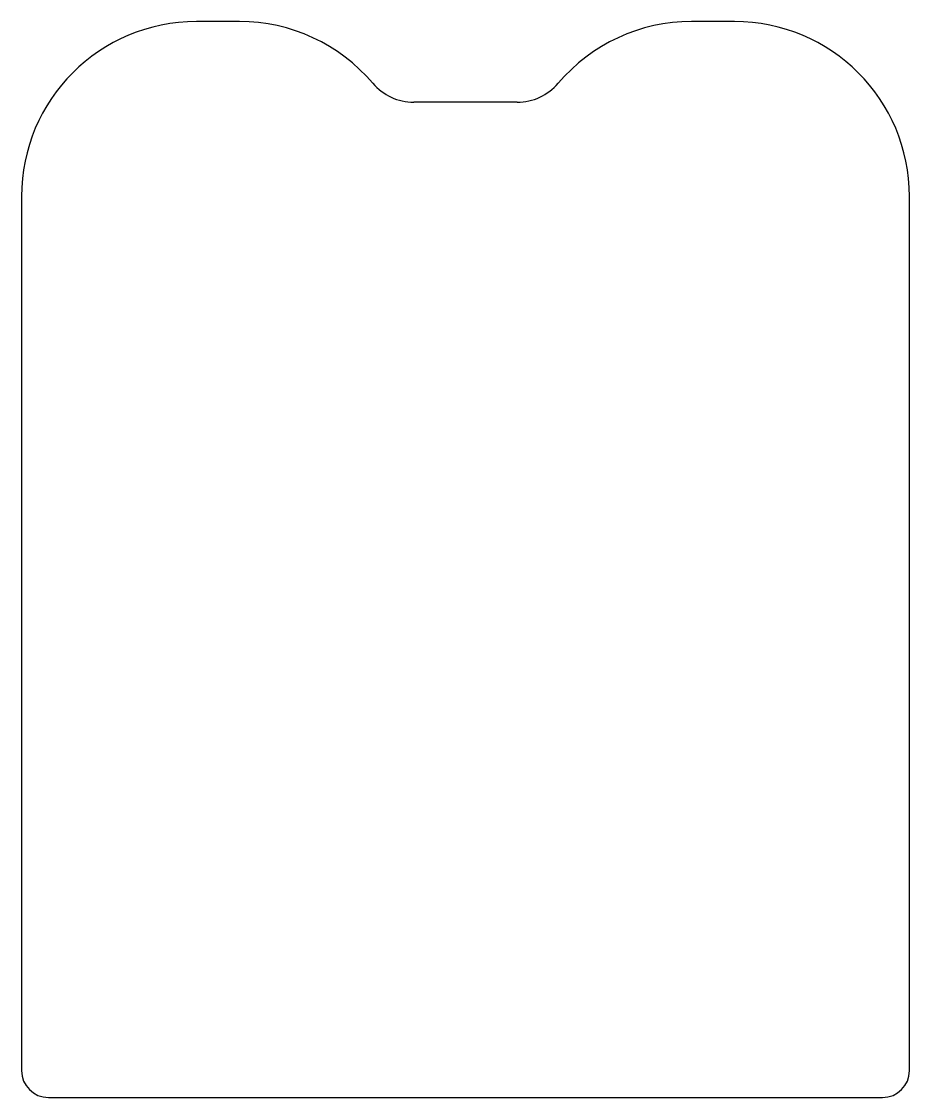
# Model space of a CAD drawing. Header units: inches. Extents: x 2 to 18.5, y 2 to 22.
import ezdxf

# ---------------------------------------------------------------- set-up
doc = ezdxf.new("R2010")
doc.units = ezdxf.units.IN
doc.header["$MEASUREMENT"] = 0
doc.layers.get('0').update_dxf_attribs({"linetype": 'CONTINUOUS'})

msp = doc.modelspace()

# ---------------------------------------------------------------- linework, layer by layer
for p, q in [((6.05, 22, 2), (5.25, 22, 2)), ((15.25, 22, 2), (14.45, 22, 2)), ((11.21, 20.5, 2), (9.29, 20.5, 2)), ((2, 18.75, 2), (2, 2.5, 2)), ((18.5, 2.5, 2), (18.5, 18.75, 2)), ((2.5, 2, 2), (18, 2, 2))]:
    msp.add_line(p, q)
for centre, radius, start, end in [((5.25, 18.75, 2), 3.25, 90, 180), ((6.05, 18.75, 2), 3.25, 40.3202, 90), ((14.45, 18.75, 2), 3.25, 90, 139.6798), ((15.25, 18.75, 2), 3.25, 0, 90), ((9.29, 21.5, 2), 1, 220.3202, 270), ((11.21, 21.5, 2), 1, 270, 319.6798), ((2.5, 2.5, 2), 0.5, 180, 270), ((18, 2.5, 2), 0.5, 270, 0)]:
    msp.add_arc(centre, radius, start, end)

doc.saveas('drawing.dxf')
